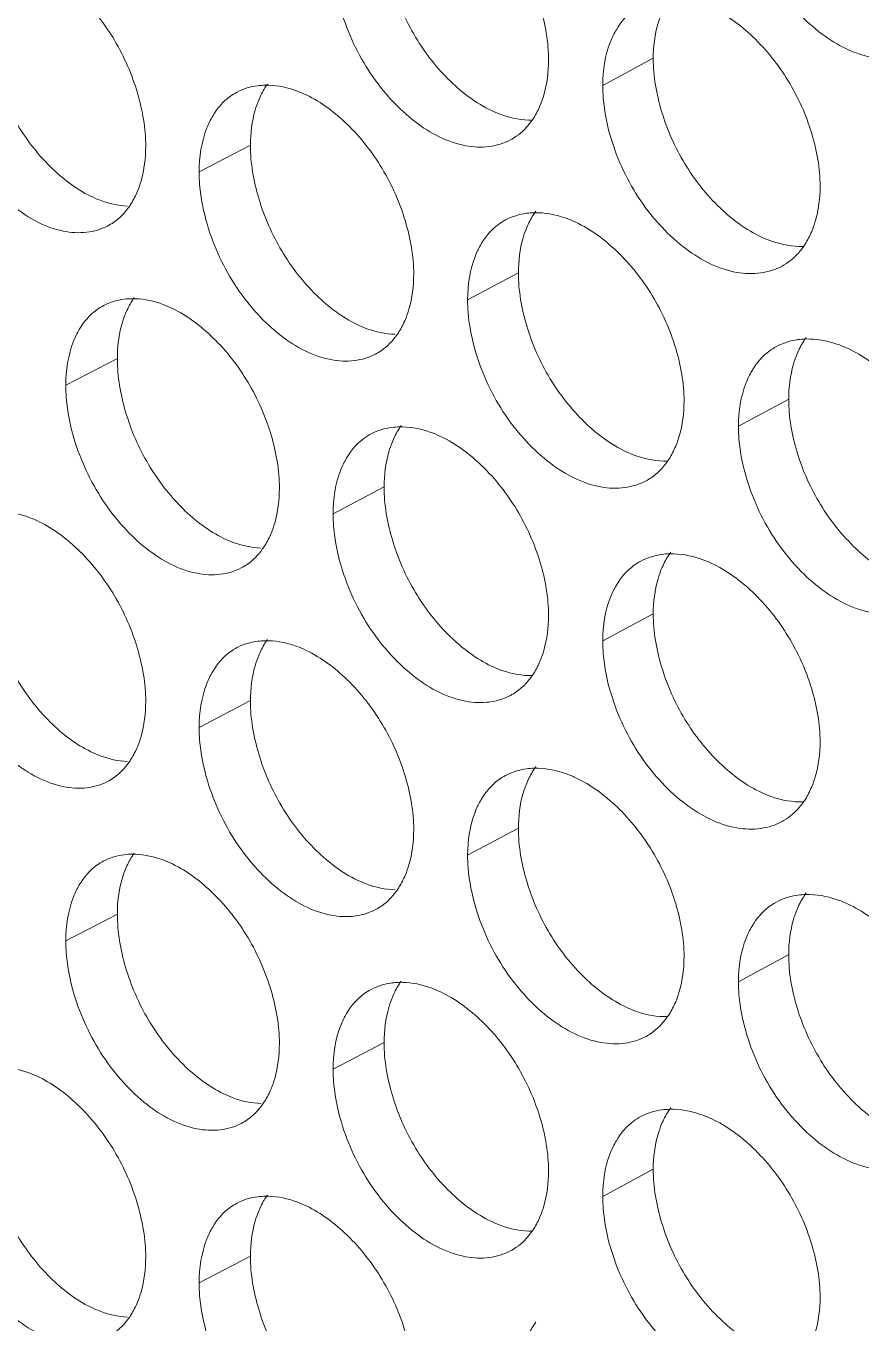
# Model space of a CAD drawing. Header units: millimetres. Extents: x 1177 to 4147, y 93 to 2194.
# Drawn here: x 2587.9 to 2599.74, y 970.61 to 989 of the extents above; entities that cross this region are included whole.
import ezdxf

# ---------------------------------------------------------------- set-up
doc = ezdxf.new("R2010")
doc.units = ezdxf.units.MM
doc.header["$LTSCALE"] = 0.1
doc.layers.get('0').update_dxf_attribs({"lineweight": 13})
doc.layers.add('标注', color=251, linetype='Continuous', lineweight=9)

# ---------------------------------------------------------------- blocks, each defined once
blk = doc.blocks.new('02')
at = {"layer": '标注'}
for p, q in [((4478.835, 1003.474), (4477.811, 1002.926)), ((4470.674, 1001.716), (4469.635, 1001.175)), ((4476.103, 999.131), (4475.073, 998.586)), ((4467.979, 997.392), (4466.934, 996.854)), ((4467.979, 997.392), (4466.934, 996.854)), ((4481.579, 996.572), (4480.56, 996.022)), ((4473.382, 994.795), (4472.348, 994.252)), ((4473.382, 994.795), (4472.348, 994.252)), ((4478.835, 992.224), (4477.811, 991.676)), ((4478.835, 992.224), (4477.811, 991.676)), ((4470.674, 990.466), (4469.635, 989.925)), ((4476.103, 987.881), (4475.073, 987.336)), ((4467.979, 986.142), (4466.934, 985.604)), ((4481.579, 985.322), (4480.56, 984.772)), ((4473.382, 983.545), (4472.348, 983.002)), ((4478.835, 980.974), (4477.811, 980.426)), ((4470.674, 979.216), (4469.635, 978.675))]:
    blk.add_line(p, q, dxfattribs=at)
for centre, radius, start, end in [((4471.001, 1001.422), 1.508, 88.1658, 91.0012), ((4468.29, 997.108), 1.498, 87.7255, 90.8684), ((4468.29, 997.108), 1.498, 87.7255, 90.8684), ((4473.723, 994.493), 1.518, 88.601, 91.1331), ((4473.723, 994.493), 1.518, 88.601, 91.1331), ((4471.001, 990.172), 1.508, 88.1658, 91.0012), ((4468.29, 985.858), 1.498, 87.7255, 90.8684), ((4473.723, 983.243), 1.518, 88.601, 91.1331), ((4471.001, 978.922), 1.508, 88.1658, 91.0012)]:
    blk.add_arc(centre, radius, start, end, dxfattribs=at)
for points, knots in [([(4476.714, 1003.439), (4476.714, 1003.801), (4476.581, 1004.552), (4476.118, 1005.595), (4475.425, 1006.477), (4474.836, 1006.92), (4474.527, 1007.066)], [0, 0, 0, 0, 0.245829, 0.509477, 0.768016, 1, 1, 1, 1]), ([(4480.73, 1006.2), (4480.865, 1005.753), (4481.171, 1005.111), (4481.748, 1004.396), (4482.361, 1003.839), (4483.069, 1003.477), (4483.772, 1003.454), (4484.081, 1003.551), (4484.214, 1003.624)], [0, 0, 0, 0, 0.290009, 0.433078, 0.568897, 0.804139, 0.905475, 1, 1, 1, 1]), ([(4473.382, 1006.045), (4473.382, 1005.683), (4473.514, 1004.932), (4473.973, 1003.888), (4474.662, 1003.005), (4475.249, 1002.561), (4475.558, 1002.415)], [0, 0, 0, 0, 0.246134, 0.50993, 0.768307, 1, 1, 1, 1]), ([(4468.553, 1001.696), (4468.553, 1002.058), (4468.422, 1002.81), (4467.966, 1003.856), (4467.283, 1004.741), (4466.701, 1005.19), (4466.395, 1005.339)], [0, 0, 0, 0, 0.246367, 0.510504, 0.768967, 1, 1, 1, 1]), ([(4478.581, 1004.541), (4478.53, 1004.515), (4478.333, 1004.389), (4478.176, 1004.205), (4478.087, 1004.053)], [0, 0, 0, 0, 0.243762, 1, 1, 1, 1]), ([(4465.295, 1004.326), (4465.295, 1003.963), (4465.425, 1003.212), (4465.878, 1002.165), (4466.556, 1001.278), (4467.136, 1000.829), (4467.441, 1000.681)], [0, 0, 0, 0, 0.246671, 0.510955, 0.769257, 1, 1, 1, 1]), ([(4472.516, 1004.429), (4472.649, 1003.983), (4472.949, 1003.342), (4473.515, 1002.624), (4474.116, 1002.064), (4474.81, 1001.694), (4475.505, 1001.66), (4475.81, 1001.752), (4475.943, 1001.822)], [0, 0, 0, 0, 0.291305, 0.434775, 0.570777, 0.805593, 0.906279, 1, 1, 1, 1]), ([(4479.004, 1004.389), (4478.976, 1004.322), (4478.873, 1004.027), (4478.835, 1003.712), (4478.835, 1003.474)], [0, 0, 0, 0, 0.234028, 1, 1, 1, 1]), ([(4482.215, 1000.883), (4482.215, 1001.245), (4482.081, 1001.995), (4481.613, 1003.037), (4480.914, 1003.916), (4480.32, 1004.356), (4480.009, 1004.5)], [0, 0, 0, 0, 0.245474, 0.508798, 0.767386, 1, 1, 1, 1]), ([(4478.087, 1004.053), (4478.041, 1003.976), (4477.87, 1003.624), (4477.811, 1003.226), (4477.811, 1002.926)], [0, 0, 0, 0, 0.229851, 1, 1, 1, 1]), ([(4476.545, 1002.525), (4476.573, 1002.592), (4476.676, 1002.886), (4476.714, 1003.2), (4476.714, 1003.439)], [0, 0, 0, 0, 0.233967, 1, 1, 1, 1]), ([(4478.835, 1003.474), (4478.835, 1003.111), (4478.968, 1002.361), (4479.431, 1001.318), (4480.127, 1000.439), (4480.719, 999.998), (4481.029, 999.854)], [0, 0, 0, 0, 0.245779, 0.509251, 0.767678, 1, 1, 1, 1]), ([(4464.411, 1002.715), (4464.542, 1002.27), (4464.836, 1001.63), (4465.392, 1000.909), (4465.981, 1000.347), (4466.662, 999.969), (4467.348, 999.924), (4467.649, 1000.011), (4467.78, 1000.078)], [0, 0, 0, 0, 0.292621, 0.4365, 0.572692, 0.807081, 0.907102, 1, 1, 1, 1]), ([(4470.407, 1002.792), (4470.356, 1002.765), (4470.157, 1002.642), (4470, 1002.457), (4469.91, 1002.305)], [0, 0, 0, 0, 0.24332, 1, 1, 1, 1]), ([(4470.974, 1002.93), (4470.924, 1002.929), (4470.728, 1002.916), (4470.535, 1002.859), (4470.407, 1002.792)], [0, 0, 0, 0, 0.258483, 1, 1, 1, 1]), ([(4471.019, 1002.954), (4471.002, 1002.93), (4470.933, 1002.827), (4470.877, 1002.716), (4470.842, 1002.63)], [0, 0, 0, 0, 0.242868, 1, 1, 1, 1]), ([(4471.804, 1002.734), (4471.742, 1002.764), (4471.501, 1002.866), (4471.24, 1002.924), (4471.049, 1002.93)], [0, 0, 0, 0, 0.266802, 1, 1, 1, 1]), ([(4473.982, 999.101), (4473.982, 999.464), (4473.849, 1000.215), (4473.388, 1001.259), (4472.699, 1002.142), (4472.112, 1002.587), (4471.804, 1002.734)], [0, 0, 0, 0, 0.246007, 0.509819, 0.768332, 1, 1, 1, 1]), ([(4477.811, 1002.926), (4477.811, 1002.839), (4477.827, 1002.476), (4477.9, 1002.117), (4477.98, 1001.853)], [0, 0, 0, 0, 0.2388, 1, 1, 1, 1]), ([(4470.842, 1002.63), (4470.814, 1002.563), (4470.712, 1002.268), (4470.674, 1001.954), (4470.674, 1001.716)], [0, 0, 0, 0, 0.233581, 1, 1, 1, 1]), ([(4476.362, 1002.194), (4476.38, 1002.219), (4476.451, 1002.323), (4476.508, 1002.436), (4476.545, 1002.525)], [0, 0, 0, 0, 0.243017, 1, 1, 1, 1]), ([(4469.91, 1002.305), (4469.864, 1002.228), (4469.694, 1001.875), (4469.635, 1001.476), (4469.635, 1001.175)], [0, 0, 0, 0, 0.229116, 1, 1, 1, 1]), ([(4475.558, 1002.415), (4475.627, 1002.383), (4475.891, 1002.273), (4476.181, 1002.218), (4476.39, 1002.223)], [0, 0, 0, 0, 0.268088, 1, 1, 1, 1]), ([(4475.943, 1001.822), (4475.983, 1001.844), (4476.144, 1001.942), (4476.279, 1002.079), (4476.362, 1002.194)], [0, 0, 0, 0, 0.245619, 1, 1, 1, 1]), ([(4468.386, 1000.783), (4468.414, 1000.85), (4468.516, 1001.144), (4468.553, 1001.458), (4468.553, 1001.696)], [0, 0, 0, 0, 0.233519, 1, 1, 1, 1]), ([(4470.674, 1001.716), (4470.674, 1001.353), (4470.806, 1000.602), (4471.263, 999.557), (4471.948, 998.673), (4472.533, 998.227), (4472.84, 998.081)], [0, 0, 0, 0, 0.246312, 0.510271, 0.768623, 1, 1, 1, 1]), ([(4477.98, 1001.853), (4478.114, 1001.406), (4478.418, 1000.765), (4478.992, 1000.049), (4479.601, 999.491), (4480.304, 999.126), (4481.005, 999.099), (4481.312, 999.195), (4481.445, 999.267)], [0, 0, 0, 0, 0.290439, 0.433641, 0.56952, 0.80462, 0.905741, 1, 1, 1, 1]), ([(4469.635, 1001.175), (4469.635, 1001.088), (4469.651, 1000.725), (4469.724, 1000.366), (4469.802, 1000.101)], [0, 0, 0, 0, 0.238699, 1, 1, 1, 1]), ([(4482.045, 999.968), (4482.073, 1000.035), (4482.177, 1000.329), (4482.215, 1000.644), (4482.215, 1000.883)], [0, 0, 0, 0, 0.234266, 1, 1, 1, 1]), ([(4467.441, 1000.681), (4467.503, 1000.651), (4467.738, 1000.549), (4467.993, 1000.491), (4468.181, 1000.483)], [0, 0, 0, 0, 0.26673, 1, 1, 1, 1]), ([(4468.21, 1000.46), (4468.227, 1000.484), (4468.295, 1000.587), (4468.351, 1000.697), (4468.386, 1000.783)], [0, 0, 0, 0, 0.242819, 1, 1, 1, 1]), ([(4467.78, 1000.078), (4467.822, 1000.1), (4467.988, 1000.199), (4468.126, 1000.341), (4468.21, 1000.46)], [0, 0, 0, 0, 0.245104, 1, 1, 1, 1]), ([(4476.424, 1000.347), (4476.373, 1000.346), (4476.173, 1000.331), (4475.975, 1000.272), (4475.844, 1000.202)], [0, 0, 0, 0, 0.258513, 1, 1, 1, 1]), ([(4476.453, 1000.376), (4476.435, 1000.351), (4476.365, 1000.247), (4476.308, 1000.134), (4476.271, 1000.046)], [0, 0, 0, 0, 0.243002, 1, 1, 1, 1]), ([(4477.262, 1000.155), (4477.192, 1000.188), (4476.926, 1000.297), (4476.635, 1000.352), (4476.424, 1000.347)], [0, 0, 0, 0, 0.268167, 1, 1, 1, 1]), ([(4469.802, 1000.101), (4469.934, 999.656), (4470.232, 999.015), (4470.795, 998.296), (4471.392, 997.735), (4472.082, 997.362), (4472.774, 997.325), (4473.078, 997.415), (4473.209, 997.484)], [0, 0, 0, 0, 0.291742, 0.435347, 0.571412, 0.806086, 0.906551, 1, 1, 1, 1]), ([(4475.844, 1000.202), (4475.794, 1000.175), (4475.595, 1000.051), (4475.439, 999.866), (4475.349, 999.714)], [0, 0, 0, 0, 0.243618, 1, 1, 1, 1]), ([(4479.459, 996.533), (4479.459, 996.895), (4479.325, 997.645), (4478.86, 998.688), (4478.163, 999.568), (4477.572, 1000.01), (4477.262, 1000.155)], [0, 0, 0, 0, 0.245651, 0.509137, 0.767701, 1, 1, 1, 1]), ([(4476.271, 1000.046), (4476.243, 999.979), (4476.14, 999.685), (4476.103, 999.37), (4476.103, 999.131)], [0, 0, 0, 0, 0.233879, 1, 1, 1, 1]), ([(4481.029, 999.854), (4481.099, 999.821), (4481.366, 999.713), (4481.658, 999.66), (4481.869, 999.665)], [0, 0, 0, 0, 0.267719, 1, 1, 1, 1]), ([(4481.857, 999.633), (4481.876, 999.658), (4481.948, 999.764), (4482.007, 999.878), (4482.045, 999.968)], [0, 0, 0, 0, 0.243157, 1, 1, 1, 1]), ([(4475.349, 999.714), (4475.303, 999.637), (4475.133, 999.285), (4475.073, 998.886), (4475.073, 998.586)], [0, 0, 0, 0, 0.229607, 1, 1, 1, 1]), ([(4481.445, 999.267), (4481.566, 999.332), (4481.713, 999.451), (4481.829, 999.594), (4481.857, 999.633)], [0, 0, 0, 0, 0.74257, 1, 1, 1, 1]), ([(4473.813, 998.188), (4473.841, 998.255), (4473.944, 998.549), (4473.982, 998.863), (4473.982, 999.101)], [0, 0, 0, 0, 0.233818, 1, 1, 1, 1]), ([(4476.103, 999.131), (4476.103, 998.769), (4476.235, 998.018), (4476.696, 996.975), (4477.388, 996.094), (4477.978, 995.651), (4478.287, 995.506)], [0, 0, 0, 0, 0.245956, 0.50959, 0.767992, 1, 1, 1, 1]), ([(4468.267, 998.606), (4468.217, 998.606), (4468.024, 998.593), (4467.834, 998.537), (4467.706, 998.471)], [0, 0, 0, 0, 0.258469, 1, 1, 1, 1]), ([(4468.267, 998.606), (4468.217, 998.606), (4468.024, 998.593), (4467.834, 998.537), (4467.706, 998.471)], [0, 0, 0, 0, 0.258469, 1, 1, 1, 1]), ([(4468.32, 998.628), (4468.303, 998.604), (4468.236, 998.502), (4468.18, 998.392), (4468.145, 998.306)], [0, 0, 0, 0, 0.242804, 1, 1, 1, 1]), ([(4468.32, 998.628), (4468.303, 998.604), (4468.236, 998.502), (4468.18, 998.392), (4468.145, 998.306)], [0, 0, 0, 0, 0.242804, 1, 1, 1, 1]), ([(4469.094, 998.408), (4469.032, 998.438), (4468.795, 998.54), (4468.538, 998.598), (4468.349, 998.605)], [0, 0, 0, 0, 0.266791, 1, 1, 1, 1]), ([(4469.094, 998.408), (4469.032, 998.438), (4468.795, 998.54), (4468.538, 998.598), (4468.349, 998.605)], [0, 0, 0, 0, 0.266791, 1, 1, 1, 1]), ([(4475.073, 998.586), (4475.073, 998.499), (4475.089, 998.136), (4475.163, 997.777), (4475.242, 997.513)], [0, 0, 0, 0, 0.238766, 1, 1, 1, 1]), ([(4467.706, 998.471), (4467.656, 998.445), (4467.456, 998.322), (4467.298, 998.137), (4467.208, 997.984)], [0, 0, 0, 0, 0.243166, 1, 1, 1, 1]), ([(4467.706, 998.471), (4467.656, 998.445), (4467.456, 998.322), (4467.298, 998.137), (4467.208, 997.984)], [0, 0, 0, 0, 0.243166, 1, 1, 1, 1]), ([(4468.145, 998.306), (4468.117, 998.239), (4468.016, 997.945), (4467.979, 997.631), (4467.979, 997.392)], [0, 0, 0, 0, 0.233432, 1, 1, 1, 1]), ([(4468.145, 998.306), (4468.117, 998.239), (4468.016, 997.945), (4467.979, 997.631), (4467.979, 997.392)], [0, 0, 0, 0, 0.233432, 1, 1, 1, 1]), ([(4471.261, 994.77), (4471.261, 995.133), (4471.129, 995.884), (4470.671, 996.929), (4469.985, 997.813), (4469.401, 998.261), (4469.094, 998.408)], [0, 0, 0, 0, 0.246187, 0.510161, 0.768649, 1, 1, 1, 1]), ([(4471.261, 994.77), (4471.261, 995.133), (4471.129, 995.884), (4470.671, 996.929), (4469.985, 997.813), (4469.401, 998.261), (4469.094, 998.408)], [0, 0, 0, 0, 0.246187, 0.510161, 0.768649, 1, 1, 1, 1]), ([(4467.208, 997.984), (4467.163, 997.907), (4466.993, 997.554), (4466.934, 997.155), (4466.934, 996.854)], [0, 0, 0, 0, 0.22887, 1, 1, 1, 1]), ([(4467.208, 997.984), (4467.163, 997.907), (4466.993, 997.554), (4466.934, 997.155), (4466.934, 996.854)], [0, 0, 0, 0, 0.22887, 1, 1, 1, 1]), ([(4472.84, 998.081), (4472.903, 998.05), (4473.146, 997.948), (4473.409, 997.891), (4473.602, 997.886)], [0, 0, 0, 0, 0.266746, 1, 1, 1, 1]), ([(4473.633, 997.86), (4473.65, 997.884), (4473.72, 997.988), (4473.777, 998.1), (4473.813, 998.188)], [0, 0, 0, 0, 0.242949, 1, 1, 1, 1]), ([(4473.209, 997.484), (4473.251, 997.506), (4473.413, 997.604), (4473.549, 997.744), (4473.633, 997.86)], [0, 0, 0, 0, 0.245453, 1, 1, 1, 1]), ([(4481.923, 997.79), (4481.87, 997.788), (4481.665, 997.772), (4481.463, 997.71), (4481.329, 997.637)], [0, 0, 0, 0, 0.258546, 1, 1, 1, 1]), ([(4481.935, 997.822), (4481.917, 997.797), (4481.845, 997.692), (4481.786, 997.577), (4481.749, 997.488)], [0, 0, 0, 0, 0.243142, 1, 1, 1, 1]), ([(4482.768, 997.602), (4482.697, 997.634), (4482.429, 997.742), (4482.135, 997.795), (4481.923, 997.79)], [0, 0, 0, 0, 0.267799, 1, 1, 1, 1]), ([(4475.242, 997.513), (4475.375, 997.066), (4475.677, 996.425), (4476.248, 995.708), (4476.852, 995.149), (4477.551, 994.782), (4478.249, 994.751), (4478.555, 994.845), (4478.688, 994.916)], [0, 0, 0, 0, 0.290871, 0.434206, 0.570147, 0.805105, 0.906009, 1, 1, 1, 1]), ([(4481.329, 997.637), (4481.279, 997.61), (4481.082, 997.485), (4480.926, 997.301), (4480.836, 997.149)], [0, 0, 0, 0, 0.243902, 1, 1, 1, 1]), ([(4481.749, 997.488), (4481.721, 997.421), (4481.617, 997.126), (4481.579, 996.811), (4481.579, 996.572)], [0, 0, 0, 0, 0.234177, 1, 1, 1, 1]), ([(4484.984, 993.99), (4484.984, 994.351), (4484.849, 995.102), (4484.379, 996.143), (4483.676, 997.02), (4483.08, 997.458), (4482.768, 997.602)], [0, 0, 0, 0, 0.245297, 0.50846, 0.767072, 1, 1, 1, 1]), ([(4467.979, 997.392), (4467.979, 997.03), (4468.109, 996.279), (4468.564, 995.233), (4469.246, 994.347), (4469.828, 993.9), (4470.134, 993.752)], [0, 0, 0, 0, 0.246491, 0.510612, 0.768939, 1, 1, 1, 1]), ([(4467.979, 997.392), (4467.979, 997.03), (4468.109, 996.279), (4468.564, 995.233), (4469.246, 994.347), (4469.828, 993.9), (4470.134, 993.752)], [0, 0, 0, 0, 0.246491, 0.510612, 0.768939, 1, 1, 1, 1]), ([(4480.836, 997.149), (4480.791, 997.072), (4480.62, 996.72), (4480.56, 996.322), (4480.56, 996.022)], [0, 0, 0, 0, 0.230096, 1, 1, 1, 1]), ([(4466.934, 996.854), (4466.934, 996.768), (4466.95, 996.405), (4467.022, 996.045), (4467.1, 995.78)], [0, 0, 0, 0, 0.238665, 1, 1, 1, 1]), ([(4466.934, 996.854), (4466.934, 996.768), (4466.95, 996.405), (4467.022, 996.045), (4467.1, 995.78)], [0, 0, 0, 0, 0.238665, 1, 1, 1, 1]), ([(4479.289, 995.618), (4479.317, 995.685), (4479.421, 995.979), (4479.459, 996.294), (4479.459, 996.533)], [0, 0, 0, 0, 0.234117, 1, 1, 1, 1]), ([(4481.579, 996.572), (4481.579, 996.21), (4481.713, 995.46), (4482.178, 994.418), (4482.877, 993.54), (4483.471, 993.101), (4483.783, 992.958)], [0, 0, 0, 0, 0.245602, 0.508914, 0.767364, 1, 1, 1, 1]), ([(4473.693, 996.01), (4473.642, 996.009), (4473.444, 995.995), (4473.249, 995.937), (4473.119, 995.869)], [0, 0, 0, 0, 0.258498, 1, 1, 1, 1]), ([(4473.693, 996.01), (4473.642, 996.009), (4473.444, 995.995), (4473.249, 995.937), (4473.119, 995.869)], [0, 0, 0, 0, 0.258498, 1, 1, 1, 1]), ([(4473.73, 996.037), (4473.712, 996.012), (4473.643, 995.909), (4473.586, 995.797), (4473.55, 995.71)], [0, 0, 0, 0, 0.242934, 1, 1, 1, 1]), ([(4473.73, 996.037), (4473.712, 996.012), (4473.643, 995.909), (4473.586, 995.797), (4473.55, 995.71)], [0, 0, 0, 0, 0.242934, 1, 1, 1, 1]), ([(4474.527, 995.816), (4474.463, 995.847), (4474.219, 995.949), (4473.954, 996.006), (4473.76, 996.01)], [0, 0, 0, 0, 0.266809, 1, 1, 1, 1]), ([(4474.527, 995.816), (4474.463, 995.847), (4474.219, 995.949), (4473.954, 996.006), (4473.76, 996.01)], [0, 0, 0, 0, 0.266809, 1, 1, 1, 1]), ([(4480.56, 996.022), (4480.56, 995.935), (4480.576, 995.573), (4480.65, 995.214), (4480.73, 994.95)], [0, 0, 0, 0, 0.238835, 1, 1, 1, 1]), ([(4467.1, 995.78), (4467.232, 995.335), (4467.528, 994.694), (4468.087, 993.974), (4468.68, 993.413), (4469.366, 993.037), (4470.055, 992.997), (4470.357, 993.085), (4470.489, 993.153)], [0, 0, 0, 0, 0.29218, 0.435922, 0.57205, 0.806581, 0.906826, 1, 1, 1, 1]), ([(4467.1, 995.78), (4467.232, 995.335), (4467.528, 994.694), (4468.087, 993.974), (4468.68, 993.413), (4469.366, 993.037), (4470.055, 992.997), (4470.357, 993.085), (4470.489, 993.153)], [0, 0, 0, 0, 0.29218, 0.435922, 0.57205, 0.806581, 0.906826, 1, 1, 1, 1]), ([(4473.119, 995.869), (4473.069, 995.842), (4472.87, 995.718), (4472.713, 995.533), (4472.623, 995.381)], [0, 0, 0, 0, 0.243471, 1, 1, 1, 1]), ([(4473.119, 995.869), (4473.069, 995.842), (4472.87, 995.718), (4472.713, 995.533), (4472.623, 995.381)], [0, 0, 0, 0, 0.243471, 1, 1, 1, 1]), ([(4473.55, 995.71), (4473.522, 995.643), (4473.42, 995.348), (4473.382, 995.034), (4473.382, 994.795)], [0, 0, 0, 0, 0.23373, 1, 1, 1, 1]), ([(4473.55, 995.71), (4473.522, 995.643), (4473.42, 995.348), (4473.382, 995.034), (4473.382, 994.795)], [0, 0, 0, 0, 0.23373, 1, 1, 1, 1]), ([(4476.714, 992.189), (4476.714, 992.551), (4476.581, 993.302), (4476.118, 994.345), (4475.425, 995.227), (4474.836, 995.67), (4474.527, 995.816)], [0, 0, 0, 0, 0.245829, 0.509477, 0.768016, 1, 1, 1, 1]), ([(4476.714, 992.189), (4476.714, 992.551), (4476.581, 993.302), (4476.118, 994.345), (4475.425, 995.227), (4474.836, 995.67), (4474.527, 995.816)], [0, 0, 0, 0, 0.245829, 0.509477, 0.768016, 1, 1, 1, 1]), ([(4479.104, 995.285), (4479.122, 995.31), (4479.193, 995.415), (4479.252, 995.529), (4479.289, 995.618)], [0, 0, 0, 0, 0.243086, 1, 1, 1, 1]), ([(4472.623, 995.381), (4472.578, 995.304), (4472.407, 994.952), (4472.348, 994.553), (4472.348, 994.252)], [0, 0, 0, 0, 0.229361, 1, 1, 1, 1]), ([(4472.623, 995.381), (4472.578, 995.304), (4472.407, 994.952), (4472.348, 994.553), (4472.348, 994.252)], [0, 0, 0, 0, 0.229361, 1, 1, 1, 1]), ([(4478.287, 995.506), (4478.357, 995.474), (4478.623, 995.365), (4478.913, 995.311), (4479.124, 995.316)], [0, 0, 0, 0, 0.267902, 1, 1, 1, 1]), ([(4478.688, 994.916), (4478.728, 994.938), (4478.887, 995.035), (4479.021, 995.172), (4479.104, 995.285)], [0, 0, 0, 0, 0.245781, 1, 1, 1, 1]), ([(4480.73, 994.95), (4480.865, 994.503), (4481.171, 993.861), (4481.748, 993.146), (4482.361, 992.589), (4483.069, 992.227), (4483.772, 992.204), (4484.081, 992.301), (4484.214, 992.374)], [0, 0, 0, 0, 0.290009, 0.433078, 0.568897, 0.804139, 0.905475, 1, 1, 1, 1]), ([(4471.094, 993.857), (4471.122, 993.924), (4471.224, 994.218), (4471.261, 994.532), (4471.261, 994.77)], [0, 0, 0, 0, 0.233669, 1, 1, 1, 1]), ([(4471.094, 993.857), (4471.122, 993.924), (4471.224, 994.218), (4471.261, 994.532), (4471.261, 994.77)], [0, 0, 0, 0, 0.233669, 1, 1, 1, 1]), ([(4473.382, 994.795), (4473.382, 994.433), (4473.514, 993.682), (4473.973, 992.638), (4474.662, 991.755), (4475.249, 991.311), (4475.558, 991.165)], [0, 0, 0, 0, 0.246134, 0.50993, 0.768307, 1, 1, 1, 1]), ([(4473.382, 994.795), (4473.382, 994.433), (4473.514, 993.682), (4473.973, 992.638), (4474.662, 991.755), (4475.249, 991.311), (4475.558, 991.165)], [0, 0, 0, 0, 0.246134, 0.50993, 0.768307, 1, 1, 1, 1]), ([(4466.395, 994.089), (4466.334, 994.119), (4466.101, 994.22), (4465.849, 994.278), (4465.662, 994.287)], [0, 0, 0, 0, 0.266777, 1, 1, 1, 1]), ([(4468.553, 990.446), (4468.553, 990.808), (4468.422, 991.56), (4467.966, 992.606), (4467.283, 993.491), (4466.701, 993.94), (4466.395, 994.089)], [0, 0, 0, 0, 0.246367, 0.510504, 0.768967, 1, 1, 1, 1]), ([(4472.348, 994.252), (4472.348, 994.165), (4472.364, 993.803), (4472.437, 993.443), (4472.516, 993.179)], [0, 0, 0, 0, 0.238732, 1, 1, 1, 1]), ([(4472.348, 994.252), (4472.348, 994.165), (4472.364, 993.803), (4472.437, 993.443), (4472.516, 993.179)], [0, 0, 0, 0, 0.238732, 1, 1, 1, 1]), ([(4470.915, 993.532), (4470.933, 993.556), (4471.002, 993.659), (4471.058, 993.77), (4471.094, 993.857)], [0, 0, 0, 0, 0.242883, 1, 1, 1, 1]), ([(4470.915, 993.532), (4470.933, 993.556), (4471.002, 993.659), (4471.058, 993.77), (4471.094, 993.857)], [0, 0, 0, 0, 0.242883, 1, 1, 1, 1]), ([(4470.134, 993.752), (4470.197, 993.722), (4470.436, 993.62), (4470.695, 993.563), (4470.886, 993.557)], [0, 0, 0, 0, 0.266739, 1, 1, 1, 1]), ([(4470.134, 993.752), (4470.197, 993.722), (4470.436, 993.62), (4470.695, 993.563), (4470.886, 993.557)], [0, 0, 0, 0, 0.266739, 1, 1, 1, 1]), ([(4470.489, 993.153), (4470.53, 993.175), (4470.694, 993.274), (4470.831, 993.414), (4470.915, 993.532)], [0, 0, 0, 0, 0.245281, 1, 1, 1, 1]), ([(4470.489, 993.153), (4470.53, 993.175), (4470.694, 993.274), (4470.831, 993.414), (4470.915, 993.532)], [0, 0, 0, 0, 0.245281, 1, 1, 1, 1]), ([(4478.581, 993.291), (4478.53, 993.265), (4478.333, 993.139), (4478.176, 992.955), (4478.087, 992.803)], [0, 0, 0, 0, 0.243762, 1, 1, 1, 1]), ([(4478.581, 993.291), (4478.53, 993.265), (4478.333, 993.139), (4478.176, 992.955), (4478.087, 992.803)], [0, 0, 0, 0, 0.243762, 1, 1, 1, 1]), ([(4479.168, 993.44), (4479.115, 993.439), (4478.913, 993.424), (4478.713, 993.363), (4478.581, 993.291)], [0, 0, 0, 0, 0.258529, 1, 1, 1, 1]), ([(4479.168, 993.44), (4479.115, 993.439), (4478.913, 993.424), (4478.713, 993.363), (4478.581, 993.291)], [0, 0, 0, 0, 0.258529, 1, 1, 1, 1]), ([(4479.188, 993.471), (4479.17, 993.446), (4479.099, 993.341), (4479.041, 993.227), (4479.004, 993.139)], [0, 0, 0, 0, 0.243071, 1, 1, 1, 1]), ([(4479.188, 993.471), (4479.17, 993.446), (4479.099, 993.341), (4479.041, 993.227), (4479.004, 993.139)], [0, 0, 0, 0, 0.243071, 1, 1, 1, 1]), ([(4480.009, 993.25), (4479.939, 993.283), (4479.671, 993.391), (4479.379, 993.445), (4479.168, 993.44)], [0, 0, 0, 0, 0.267982, 1, 1, 1, 1]), ([(4480.009, 993.25), (4479.939, 993.283), (4479.671, 993.391), (4479.379, 993.445), (4479.168, 993.44)], [0, 0, 0, 0, 0.267982, 1, 1, 1, 1]), ([(4482.215, 989.633), (4482.215, 989.995), (4482.081, 990.745), (4481.613, 991.787), (4480.914, 992.666), (4480.32, 993.106), (4480.009, 993.25)], [0, 0, 0, 0, 0.245474, 0.508798, 0.767386, 1, 1, 1, 1]), ([(4482.215, 989.633), (4482.215, 989.995), (4482.081, 990.745), (4481.613, 991.787), (4480.914, 992.666), (4480.32, 993.106), (4480.009, 993.25)], [0, 0, 0, 0, 0.245474, 0.508798, 0.767386, 1, 1, 1, 1]), ([(4465.295, 993.076), (4465.295, 992.713), (4465.425, 991.962), (4465.878, 990.915), (4466.556, 990.028), (4467.136, 989.579), (4467.441, 989.431)], [0, 0, 0, 0, 0.246671, 0.510955, 0.769257, 1, 1, 1, 1]), ([(4472.516, 993.179), (4472.649, 992.733), (4472.949, 992.092), (4473.515, 991.374), (4474.116, 990.814), (4474.81, 990.444), (4475.505, 990.41), (4475.81, 990.502), (4475.943, 990.572)], [0, 0, 0, 0, 0.291305, 0.434775, 0.570777, 0.805593, 0.906279, 1, 1, 1, 1]), ([(4472.516, 993.179), (4472.649, 992.733), (4472.949, 992.092), (4473.515, 991.374), (4474.116, 990.814), (4474.81, 990.444), (4475.505, 990.41), (4475.81, 990.502), (4475.943, 990.572)], [0, 0, 0, 0, 0.291305, 0.434775, 0.570777, 0.805593, 0.906279, 1, 1, 1, 1]), ([(4479.004, 993.139), (4478.976, 993.072), (4478.873, 992.777), (4478.835, 992.462), (4478.835, 992.224)], [0, 0, 0, 0, 0.234028, 1, 1, 1, 1]), ([(4479.004, 993.139), (4478.976, 993.072), (4478.873, 992.777), (4478.835, 992.462), (4478.835, 992.224)], [0, 0, 0, 0, 0.234028, 1, 1, 1, 1]), ([(4478.087, 992.803), (4478.041, 992.726), (4477.87, 992.374), (4477.811, 991.976), (4477.811, 991.676)], [0, 0, 0, 0, 0.229851, 1, 1, 1, 1]), ([(4478.087, 992.803), (4478.041, 992.726), (4477.87, 992.374), (4477.811, 991.976), (4477.811, 991.676)], [0, 0, 0, 0, 0.229851, 1, 1, 1, 1]), ([(4478.835, 992.224), (4478.835, 991.861), (4478.968, 991.111), (4479.431, 990.068), (4480.127, 989.189), (4480.719, 988.748), (4481.029, 988.604)], [0, 0, 0, 0, 0.245779, 0.509251, 0.767678, 1, 1, 1, 1]), ([(4478.835, 992.224), (4478.835, 991.861), (4478.968, 991.111), (4479.431, 990.068), (4480.127, 989.189), (4480.719, 988.748), (4481.029, 988.604)], [0, 0, 0, 0, 0.245779, 0.509251, 0.767678, 1, 1, 1, 1]), ([(4476.545, 991.275), (4476.573, 991.342), (4476.676, 991.636), (4476.714, 991.95), (4476.714, 992.189)], [0, 0, 0, 0, 0.233967, 1, 1, 1, 1]), ([(4476.545, 991.275), (4476.573, 991.342), (4476.676, 991.636), (4476.714, 991.95), (4476.714, 992.189)], [0, 0, 0, 0, 0.233967, 1, 1, 1, 1]), ([(4470.974, 991.68), (4470.924, 991.679), (4470.728, 991.666), (4470.535, 991.609), (4470.407, 991.542)], [0, 0, 0, 0, 0.258483, 1, 1, 1, 1]), ([(4471.019, 991.704), (4471.002, 991.68), (4470.933, 991.577), (4470.877, 991.466), (4470.842, 991.38)], [0, 0, 0, 0, 0.242868, 1, 1, 1, 1]), ([(4471.804, 991.484), (4471.742, 991.514), (4471.501, 991.616), (4471.24, 991.674), (4471.049, 991.68)], [0, 0, 0, 0, 0.266802, 1, 1, 1, 1]), ([(4477.811, 991.676), (4477.811, 991.589), (4477.827, 991.226), (4477.9, 990.867), (4477.98, 990.603)], [0, 0, 0, 0, 0.2388, 1, 1, 1, 1]), ([(4477.811, 991.676), (4477.811, 991.589), (4477.827, 991.226), (4477.9, 990.867), (4477.98, 990.603)], [0, 0, 0, 0, 0.2388, 1, 1, 1, 1]), ([(4464.411, 991.465), (4464.542, 991.02), (4464.836, 990.38), (4465.392, 989.659), (4465.981, 989.097), (4466.662, 988.719), (4467.348, 988.674), (4467.649, 988.761), (4467.78, 988.828)], [0, 0, 0, 0, 0.292621, 0.4365, 0.572692, 0.807081, 0.907102, 1, 1, 1, 1]), ([(4470.407, 991.542), (4470.356, 991.515), (4470.157, 991.392), (4470, 991.207), (4469.91, 991.055)], [0, 0, 0, 0, 0.24332, 1, 1, 1, 1]), ([(4473.982, 987.851), (4473.982, 988.214), (4473.849, 988.965), (4473.388, 990.009), (4472.699, 990.892), (4472.112, 991.337), (4471.804, 991.484)], [0, 0, 0, 0, 0.246007, 0.509819, 0.768332, 1, 1, 1, 1]), ([(4470.842, 991.38), (4470.814, 991.313), (4470.712, 991.018), (4470.674, 990.704), (4470.674, 990.466)], [0, 0, 0, 0, 0.233581, 1, 1, 1, 1]), ([(4475.558, 991.165), (4475.627, 991.133), (4475.891, 991.023), (4476.181, 990.968), (4476.39, 990.973)], [0, 0, 0, 0, 0.268088, 1, 1, 1, 1]), ([(4475.558, 991.165), (4475.627, 991.133), (4475.891, 991.023), (4476.181, 990.968), (4476.39, 990.973)], [0, 0, 0, 0, 0.268088, 1, 1, 1, 1]), ([(4476.362, 990.944), (4476.38, 990.969), (4476.451, 991.073), (4476.508, 991.186), (4476.545, 991.275)], [0, 0, 0, 0, 0.243017, 1, 1, 1, 1]), ([(4476.362, 990.944), (4476.38, 990.969), (4476.451, 991.073), (4476.508, 991.186), (4476.545, 991.275)], [0, 0, 0, 0, 0.243017, 1, 1, 1, 1]), ([(4469.91, 991.055), (4469.864, 990.978), (4469.694, 990.625), (4469.635, 990.226), (4469.635, 989.925)], [0, 0, 0, 0, 0.229116, 1, 1, 1, 1]), ([(4475.943, 990.572), (4475.983, 990.594), (4476.144, 990.692), (4476.279, 990.829), (4476.362, 990.944)], [0, 0, 0, 0, 0.245619, 1, 1, 1, 1]), ([(4475.943, 990.572), (4475.983, 990.594), (4476.144, 990.692), (4476.279, 990.829), (4476.362, 990.944)], [0, 0, 0, 0, 0.245619, 1, 1, 1, 1]), ([(4468.386, 989.533), (4468.414, 989.6), (4468.516, 989.894), (4468.553, 990.208), (4468.553, 990.446)], [0, 0, 0, 0, 0.233519, 1, 1, 1, 1]), ([(4470.674, 990.466), (4470.674, 990.103), (4470.806, 989.352), (4471.263, 988.307), (4471.948, 987.423), (4472.533, 986.977), (4472.84, 986.831)], [0, 0, 0, 0, 0.246312, 0.510271, 0.768623, 1, 1, 1, 1]), ([(4477.98, 990.603), (4478.114, 990.156), (4478.418, 989.515), (4478.992, 988.799), (4479.601, 988.241), (4480.304, 987.876), (4481.005, 987.849), (4481.312, 987.945), (4481.445, 988.017)], [0, 0, 0, 0, 0.290439, 0.433641, 0.56952, 0.80462, 0.905741, 1, 1, 1, 1]), ([(4477.98, 990.603), (4478.114, 990.156), (4478.418, 989.515), (4478.992, 988.799), (4479.601, 988.241), (4480.304, 987.876), (4481.005, 987.849), (4481.312, 987.945), (4481.445, 988.017)], [0, 0, 0, 0, 0.290439, 0.433641, 0.56952, 0.80462, 0.905741, 1, 1, 1, 1]), ([(4469.635, 989.925), (4469.635, 989.838), (4469.651, 989.475), (4469.724, 989.116), (4469.802, 988.851)], [0, 0, 0, 0, 0.238699, 1, 1, 1, 1]), ([(4482.045, 988.718), (4482.073, 988.785), (4482.177, 989.079), (4482.215, 989.394), (4482.215, 989.633)], [0, 0, 0, 0, 0.234266, 1, 1, 1, 1]), ([(4482.045, 988.718), (4482.073, 988.785), (4482.177, 989.079), (4482.215, 989.394), (4482.215, 989.633)], [0, 0, 0, 0, 0.234266, 1, 1, 1, 1]), ([(4467.441, 989.431), (4467.503, 989.401), (4467.738, 989.299), (4467.993, 989.241), (4468.181, 989.233)], [0, 0, 0, 0, 0.26673, 1, 1, 1, 1]), ([(4468.21, 989.21), (4468.227, 989.234), (4468.295, 989.337), (4468.351, 989.447), (4468.386, 989.533)], [0, 0, 0, 0, 0.242819, 1, 1, 1, 1]), ([(4467.78, 988.828), (4467.822, 988.85), (4467.988, 988.949), (4468.126, 989.091), (4468.21, 989.21)], [0, 0, 0, 0, 0.245104, 1, 1, 1, 1]), ([(4476.424, 989.097), (4476.373, 989.096), (4476.173, 989.081), (4475.975, 989.022), (4475.844, 988.952)], [0, 0, 0, 0, 0.258513, 1, 1, 1, 1]), ([(4476.453, 989.126), (4476.435, 989.101), (4476.365, 988.997), (4476.308, 988.884), (4476.271, 988.796)], [0, 0, 0, 0, 0.243002, 1, 1, 1, 1]), ([(4477.262, 988.905), (4477.192, 988.938), (4476.926, 989.047), (4476.635, 989.102), (4476.424, 989.097)], [0, 0, 0, 0, 0.268167, 1, 1, 1, 1]), ([(4469.802, 988.851), (4469.934, 988.406), (4470.232, 987.765), (4470.795, 987.046), (4471.392, 986.485), (4472.082, 986.112), (4472.774, 986.075), (4473.078, 986.165), (4473.209, 986.234)], [0, 0, 0, 0, 0.291742, 0.435347, 0.571412, 0.806086, 0.906551, 1, 1, 1, 1]), ([(4475.844, 988.952), (4475.794, 988.925), (4475.595, 988.801), (4475.439, 988.616), (4475.349, 988.464)], [0, 0, 0, 0, 0.243618, 1, 1, 1, 1]), ([(4476.271, 988.796), (4476.243, 988.729), (4476.14, 988.435), (4476.103, 988.12), (4476.103, 987.881)], [0, 0, 0, 0, 0.233879, 1, 1, 1, 1]), ([(4479.459, 985.283), (4479.459, 985.645), (4479.325, 986.395), (4478.86, 987.438), (4478.163, 988.318), (4477.572, 988.76), (4477.262, 988.905)], [0, 0, 0, 0, 0.245651, 0.509137, 0.767701, 1, 1, 1, 1]), ([(4481.029, 988.604), (4481.099, 988.571), (4481.366, 988.463), (4481.658, 988.41), (4481.869, 988.415)], [0, 0, 0, 0, 0.267719, 1, 1, 1, 1]), ([(4481.029, 988.604), (4481.099, 988.571), (4481.366, 988.463), (4481.658, 988.41), (4481.869, 988.415)], [0, 0, 0, 0, 0.267719, 1, 1, 1, 1]), ([(4481.857, 988.383), (4481.876, 988.408), (4481.948, 988.514), (4482.007, 988.628), (4482.045, 988.718)], [0, 0, 0, 0, 0.243157, 1, 1, 1, 1]), ([(4481.857, 988.383), (4481.876, 988.408), (4481.948, 988.514), (4482.007, 988.628), (4482.045, 988.718)], [0, 0, 0, 0, 0.243157, 1, 1, 1, 1]), ([(4475.349, 988.464), (4475.303, 988.387), (4475.133, 988.035), (4475.073, 987.636), (4475.073, 987.336)], [0, 0, 0, 0, 0.229607, 1, 1, 1, 1]), ([(4481.445, 988.017), (4481.566, 988.082), (4481.713, 988.201), (4481.829, 988.344), (4481.857, 988.383)], [0, 0, 0, 0, 0.74257, 1, 1, 1, 1]), ([(4481.445, 988.017), (4481.566, 988.082), (4481.713, 988.201), (4481.829, 988.344), (4481.857, 988.383)], [0, 0, 0, 0, 0.74257, 1, 1, 1, 1]), ([(4473.813, 986.938), (4473.841, 987.005), (4473.944, 987.299), (4473.982, 987.613), (4473.982, 987.851)], [0, 0, 0, 0, 0.233818, 1, 1, 1, 1]), ([(4476.103, 987.881), (4476.103, 987.519), (4476.235, 986.768), (4476.696, 985.725), (4477.388, 984.844), (4477.978, 984.401), (4478.287, 984.256)], [0, 0, 0, 0, 0.245956, 0.50959, 0.767992, 1, 1, 1, 1]), ([(4467.706, 987.221), (4467.656, 987.195), (4467.456, 987.072), (4467.298, 986.887), (4467.208, 986.734)], [0, 0, 0, 0, 0.243166, 1, 1, 1, 1]), ([(4468.267, 987.356), (4468.217, 987.356), (4468.024, 987.343), (4467.834, 987.287), (4467.706, 987.221)], [0, 0, 0, 0, 0.258469, 1, 1, 1, 1]), ([(4468.32, 987.378), (4468.303, 987.354), (4468.236, 987.252), (4468.18, 987.142), (4468.145, 987.056)], [0, 0, 0, 0, 0.242804, 1, 1, 1, 1]), ([(4469.094, 987.158), (4469.032, 987.188), (4468.795, 987.29), (4468.538, 987.348), (4468.349, 987.355)], [0, 0, 0, 0, 0.266791, 1, 1, 1, 1]), ([(4475.073, 987.336), (4475.073, 987.249), (4475.089, 986.886), (4475.163, 986.527), (4475.242, 986.263)], [0, 0, 0, 0, 0.238766, 1, 1, 1, 1]), ([(4468.145, 987.056), (4468.117, 986.989), (4468.016, 986.695), (4467.979, 986.381), (4467.979, 986.142)], [0, 0, 0, 0, 0.233432, 1, 1, 1, 1]), ([(4471.261, 983.52), (4471.261, 983.883), (4471.129, 984.634), (4470.671, 985.679), (4469.985, 986.563), (4469.401, 987.011), (4469.094, 987.158)], [0, 0, 0, 0, 0.246187, 0.510161, 0.768649, 1, 1, 1, 1]), ([(4467.208, 986.734), (4467.163, 986.657), (4466.993, 986.304), (4466.934, 985.905), (4466.934, 985.604)], [0, 0, 0, 0, 0.22887, 1, 1, 1, 1]), ([(4472.84, 986.831), (4472.903, 986.8), (4473.146, 986.698), (4473.409, 986.641), (4473.602, 986.636)], [0, 0, 0, 0, 0.266746, 1, 1, 1, 1]), ([(4473.633, 986.61), (4473.65, 986.634), (4473.72, 986.738), (4473.777, 986.85), (4473.813, 986.938)], [0, 0, 0, 0, 0.242949, 1, 1, 1, 1]), ([(4473.209, 986.234), (4473.251, 986.256), (4473.413, 986.354), (4473.549, 986.494), (4473.633, 986.61)], [0, 0, 0, 0, 0.245453, 1, 1, 1, 1]), ([(4481.923, 986.54), (4481.87, 986.538), (4481.665, 986.522), (4481.463, 986.46), (4481.329, 986.387)], [0, 0, 0, 0, 0.258546, 1, 1, 1, 1]), ([(4481.935, 986.572), (4481.917, 986.547), (4481.845, 986.442), (4481.786, 986.327), (4481.749, 986.238)], [0, 0, 0, 0, 0.243142, 1, 1, 1, 1]), ([(4482.768, 986.352), (4482.697, 986.384), (4482.429, 986.492), (4482.135, 986.545), (4481.923, 986.54)], [0, 0, 0, 0, 0.267799, 1, 1, 1, 1]), ([(4475.242, 986.263), (4475.375, 985.816), (4475.677, 985.175), (4476.248, 984.458), (4476.852, 983.899), (4477.551, 983.532), (4478.249, 983.501), (4478.555, 983.595), (4478.688, 983.666)], [0, 0, 0, 0, 0.290871, 0.434206, 0.570147, 0.805105, 0.906009, 1, 1, 1, 1]), ([(4481.329, 986.387), (4481.279, 986.36), (4481.082, 986.235), (4480.926, 986.051), (4480.836, 985.899)], [0, 0, 0, 0, 0.243902, 1, 1, 1, 1]), ([(4481.749, 986.238), (4481.721, 986.171), (4481.617, 985.876), (4481.579, 985.561), (4481.579, 985.322)], [0, 0, 0, 0, 0.234177, 1, 1, 1, 1]), ([(4484.984, 982.74), (4484.984, 983.101), (4484.849, 983.852), (4484.379, 984.893), (4483.676, 985.77), (4483.08, 986.208), (4482.768, 986.352)], [0, 0, 0, 0, 0.245297, 0.50846, 0.767072, 1, 1, 1, 1]), ([(4467.979, 986.142), (4467.979, 985.78), (4468.109, 985.029), (4468.564, 983.983), (4469.246, 983.097), (4469.828, 982.65), (4470.134, 982.502)], [0, 0, 0, 0, 0.246491, 0.510612, 0.768939, 1, 1, 1, 1]), ([(4480.836, 985.899), (4480.791, 985.822), (4480.62, 985.47), (4480.56, 985.072), (4480.56, 984.772)], [0, 0, 0, 0, 0.230096, 1, 1, 1, 1]), ([(4466.934, 985.604), (4466.934, 985.518), (4466.95, 985.155), (4467.022, 984.795), (4467.1, 984.53)], [0, 0, 0, 0, 0.238665, 1, 1, 1, 1]), ([(4479.289, 984.368), (4479.317, 984.435), (4479.421, 984.729), (4479.459, 985.044), (4479.459, 985.283)], [0, 0, 0, 0, 0.234117, 1, 1, 1, 1]), ([(4481.579, 985.322), (4481.579, 984.96), (4481.713, 984.21), (4482.178, 983.168), (4482.877, 982.29), (4483.471, 981.851), (4483.783, 981.708)], [0, 0, 0, 0, 0.245602, 0.508914, 0.767364, 1, 1, 1, 1]), ([(4473.119, 984.619), (4473.069, 984.592), (4472.87, 984.468), (4472.713, 984.283), (4472.623, 984.131)], [0, 0, 0, 0, 0.243471, 1, 1, 1, 1]), ([(4473.693, 984.76), (4473.642, 984.759), (4473.444, 984.745), (4473.249, 984.687), (4473.119, 984.619)], [0, 0, 0, 0, 0.258498, 1, 1, 1, 1]), ([(4473.73, 984.787), (4473.712, 984.762), (4473.643, 984.659), (4473.586, 984.547), (4473.55, 984.46)], [0, 0, 0, 0, 0.242934, 1, 1, 1, 1]), ([(4474.527, 984.566), (4474.463, 984.597), (4474.219, 984.699), (4473.954, 984.756), (4473.76, 984.76)], [0, 0, 0, 0, 0.266809, 1, 1, 1, 1]), ([(4480.56, 984.772), (4480.56, 984.685), (4480.576, 984.323), (4480.65, 983.964), (4480.73, 983.7)], [0, 0, 0, 0, 0.238835, 1, 1, 1, 1]), ([(4467.1, 984.53), (4467.232, 984.085), (4467.528, 983.444), (4468.087, 982.724), (4468.68, 982.163), (4469.366, 981.787), (4470.055, 981.747), (4470.357, 981.835), (4470.489, 981.903)], [0, 0, 0, 0, 0.29218, 0.435922, 0.57205, 0.806581, 0.906826, 1, 1, 1, 1]), ([(4473.55, 984.46), (4473.522, 984.393), (4473.42, 984.098), (4473.382, 983.784), (4473.382, 983.545)], [0, 0, 0, 0, 0.23373, 1, 1, 1, 1]), ([(4476.714, 980.939), (4476.714, 981.301), (4476.581, 982.052), (4476.118, 983.095), (4475.425, 983.977), (4474.836, 984.42), (4474.527, 984.566)], [0, 0, 0, 0, 0.245829, 0.509477, 0.768016, 1, 1, 1, 1]), ([(4479.104, 984.035), (4479.122, 984.06), (4479.193, 984.165), (4479.252, 984.279), (4479.289, 984.368)], [0, 0, 0, 0, 0.243086, 1, 1, 1, 1]), ([(4472.623, 984.131), (4472.578, 984.054), (4472.407, 983.702), (4472.348, 983.303), (4472.348, 983.002)], [0, 0, 0, 0, 0.229361, 1, 1, 1, 1]), ([(4478.287, 984.256), (4478.357, 984.224), (4478.623, 984.115), (4478.913, 984.061), (4479.124, 984.066)], [0, 0, 0, 0, 0.267902, 1, 1, 1, 1]), ([(4478.688, 983.666), (4478.728, 983.688), (4478.887, 983.785), (4479.021, 983.922), (4479.104, 984.035)], [0, 0, 0, 0, 0.245781, 1, 1, 1, 1]), ([(4473.382, 983.545), (4473.382, 983.183), (4473.514, 982.432), (4473.973, 981.388), (4474.662, 980.505), (4475.249, 980.061), (4475.558, 979.915)], [0, 0, 0, 0, 0.246134, 0.50993, 0.768307, 1, 1, 1, 1]), ([(4480.73, 983.7), (4480.865, 983.253), (4481.171, 982.611), (4481.748, 981.896), (4482.361, 981.339), (4483.069, 980.977), (4483.772, 980.954), (4484.081, 981.051), (4484.214, 981.124)], [0, 0, 0, 0, 0.290009, 0.433078, 0.568897, 0.804139, 0.905475, 1, 1, 1, 1]), ([(4471.094, 982.607), (4471.122, 982.674), (4471.224, 982.968), (4471.261, 983.282), (4471.261, 983.52)], [0, 0, 0, 0, 0.233669, 1, 1, 1, 1]), ([(4466.395, 982.839), (4466.334, 982.869), (4466.101, 982.97), (4465.849, 983.028), (4465.662, 983.037)], [0, 0, 0, 0, 0.266777, 1, 1, 1, 1]), ([(4472.348, 983.002), (4472.348, 982.915), (4472.364, 982.553), (4472.437, 982.193), (4472.516, 981.929)], [0, 0, 0, 0, 0.238732, 1, 1, 1, 1]), ([(4468.553, 979.196), (4468.553, 979.558), (4468.422, 980.31), (4467.966, 981.356), (4467.283, 982.241), (4466.701, 982.69), (4466.395, 982.839)], [0, 0, 0, 0, 0.246367, 0.510504, 0.768967, 1, 1, 1, 1]), ([(4470.134, 982.502), (4470.197, 982.472), (4470.436, 982.37), (4470.695, 982.313), (4470.886, 982.307)], [0, 0, 0, 0, 0.266739, 1, 1, 1, 1]), ([(4470.915, 982.282), (4470.933, 982.306), (4471.002, 982.409), (4471.058, 982.52), (4471.094, 982.607)], [0, 0, 0, 0, 0.242883, 1, 1, 1, 1]), ([(4470.489, 981.903), (4470.53, 981.925), (4470.694, 982.024), (4470.831, 982.164), (4470.915, 982.282)], [0, 0, 0, 0, 0.245281, 1, 1, 1, 1]), ([(4479.188, 982.221), (4479.17, 982.196), (4479.099, 982.091), (4479.041, 981.977), (4479.004, 981.889)], [0, 0, 0, 0, 0.243071, 1, 1, 1, 1]), ([(4478.581, 982.041), (4478.53, 982.015), (4478.333, 981.889), (4478.176, 981.705), (4478.087, 981.553)], [0, 0, 0, 0, 0.243762, 1, 1, 1, 1]), ([(4479.168, 982.19), (4479.115, 982.189), (4478.913, 982.174), (4478.713, 982.113), (4478.581, 982.041)], [0, 0, 0, 0, 0.258529, 1, 1, 1, 1]), ([(4480.009, 982), (4479.939, 982.033), (4479.671, 982.141), (4479.379, 982.195), (4479.168, 982.19)], [0, 0, 0, 0, 0.267982, 1, 1, 1, 1]), ([(4482.215, 978.383), (4482.215, 978.745), (4482.081, 979.495), (4481.613, 980.537), (4480.914, 981.416), (4480.32, 981.856), (4480.009, 982)], [0, 0, 0, 0, 0.245474, 0.508798, 0.767386, 1, 1, 1, 1]), ([(4465.295, 981.826), (4465.295, 981.463), (4465.425, 980.712), (4465.878, 979.665), (4466.556, 978.778), (4467.136, 978.329), (4467.441, 978.181)], [0, 0, 0, 0, 0.246671, 0.510955, 0.769257, 1, 1, 1, 1]), ([(4472.516, 981.929), (4472.649, 981.483), (4472.949, 980.842), (4473.515, 980.124), (4474.116, 979.564), (4474.81, 979.194), (4475.505, 979.16), (4475.81, 979.252), (4475.943, 979.322)], [0, 0, 0, 0, 0.291305, 0.434775, 0.570777, 0.805593, 0.906279, 1, 1, 1, 1]), ([(4479.004, 981.889), (4478.976, 981.822), (4478.873, 981.527), (4478.835, 981.212), (4478.835, 980.974)], [0, 0, 0, 0, 0.234028, 1, 1, 1, 1]), ([(4478.087, 981.553), (4478.041, 981.476), (4477.87, 981.124), (4477.811, 980.726), (4477.811, 980.426)], [0, 0, 0, 0, 0.229851, 1, 1, 1, 1]), ([(4476.545, 980.025), (4476.573, 980.092), (4476.676, 980.386), (4476.714, 980.7), (4476.714, 980.939)], [0, 0, 0, 0, 0.233967, 1, 1, 1, 1]), ([(4478.835, 980.974), (4478.835, 980.611), (4478.968, 979.861), (4479.431, 978.818), (4480.127, 977.939), (4480.719, 977.498), (4481.029, 977.354)], [0, 0, 0, 0, 0.245779, 0.509251, 0.767678, 1, 1, 1, 1]), ([(4470.974, 980.43), (4470.924, 980.429), (4470.728, 980.416), (4470.535, 980.359), (4470.407, 980.292)], [0, 0, 0, 0, 0.258483, 1, 1, 1, 1]), ([(4471.019, 980.454), (4471.002, 980.43), (4470.933, 980.327), (4470.877, 980.216), (4470.842, 980.13)], [0, 0, 0, 0, 0.242868, 1, 1, 1, 1]), ([(4471.804, 980.234), (4471.742, 980.264), (4471.501, 980.366), (4471.24, 980.424), (4471.049, 980.43)], [0, 0, 0, 0, 0.266802, 1, 1, 1, 1]), ([(4477.811, 980.426), (4477.811, 980.339), (4477.827, 979.976), (4477.9, 979.617), (4477.98, 979.353)], [0, 0, 0, 0, 0.2388, 1, 1, 1, 1]), ([(4464.411, 980.215), (4464.542, 979.77), (4464.836, 979.13), (4465.392, 978.409), (4465.981, 977.847), (4466.662, 977.469), (4467.348, 977.424), (4467.649, 977.511), (4467.78, 977.578)], [0, 0, 0, 0, 0.292621, 0.4365, 0.572692, 0.807081, 0.907102, 1, 1, 1, 1]), ([(4470.407, 980.292), (4470.356, 980.265), (4470.157, 980.142), (4470, 979.957), (4469.91, 979.805)], [0, 0, 0, 0, 0.24332, 1, 1, 1, 1]), ([(4470.842, 980.13), (4470.814, 980.063), (4470.712, 979.768), (4470.674, 979.454), (4470.674, 979.216)], [0, 0, 0, 0, 0.233581, 1, 1, 1, 1]), ([(4473.982, 976.601), (4473.982, 976.964), (4473.849, 977.715), (4473.388, 978.759), (4472.699, 979.642), (4472.112, 980.087), (4471.804, 980.234)], [0, 0, 0, 0, 0.246007, 0.509819, 0.768332, 1, 1, 1, 1]), ([(4475.558, 979.915), (4475.627, 979.883), (4475.891, 979.773), (4476.181, 979.718), (4476.39, 979.723)], [0, 0, 0, 0, 0.268088, 1, 1, 1, 1]), ([(4476.362, 979.694), (4476.38, 979.719), (4476.451, 979.823), (4476.508, 979.936), (4476.545, 980.025)], [0, 0, 0, 0, 0.243017, 1, 1, 1, 1]), ([(4469.91, 979.805), (4469.864, 979.728), (4469.694, 979.375), (4469.635, 978.976), (4469.635, 978.675)], [0, 0, 0, 0, 0.229116, 1, 1, 1, 1]), ([(4475.943, 979.322), (4475.983, 979.344), (4476.144, 979.442), (4476.279, 979.579), (4476.362, 979.694)], [0, 0, 0, 0, 0.245619, 1, 1, 1, 1]), ([(4477.98, 979.353), (4478.114, 978.906), (4478.418, 978.265), (4478.992, 977.549), (4479.601, 976.991), (4480.304, 976.626), (4481.005, 976.599), (4481.312, 976.695), (4481.445, 976.767)], [0, 0, 0, 0, 0.290439, 0.433641, 0.56952, 0.80462, 0.905741, 1, 1, 1, 1]), ([(4468.386, 978.283), (4468.414, 978.35), (4468.516, 978.644), (4468.553, 978.958), (4468.553, 979.196)], [0, 0, 0, 0, 0.233519, 1, 1, 1, 1]), ([(4470.674, 979.216), (4470.674, 978.853), (4470.806, 978.102), (4471.263, 977.057), (4471.948, 976.173), (4472.533, 975.727), (4472.84, 975.581)], [0, 0, 0, 0, 0.246312, 0.510271, 0.768623, 1, 1, 1, 1]), ([(4469.635, 978.675), (4469.635, 978.588), (4469.651, 978.225), (4469.724, 977.866), (4469.802, 977.601)], [0, 0, 0, 0, 0.238699, 1, 1, 1, 1]), ([(4468.21, 977.96), (4468.227, 977.984), (4468.295, 978.087), (4468.351, 978.197), (4468.386, 978.283)], [0, 0, 0, 0, 0.242819, 1, 1, 1, 1]), ([(4482.045, 977.468), (4482.073, 977.535), (4482.177, 977.829), (4482.215, 978.144), (4482.215, 978.383)], [0, 0, 0, 0, 0.234266, 1, 1, 1, 1]), ([(4467.441, 978.181), (4467.503, 978.151), (4467.738, 978.049), (4467.993, 977.991), (4468.181, 977.983)], [0, 0, 0, 0, 0.26673, 1, 1, 1, 1]), ([(4467.78, 977.578), (4467.822, 977.6), (4467.988, 977.699), (4468.126, 977.841), (4468.21, 977.96)], [0, 0, 0, 0, 0.245104, 1, 1, 1, 1]), ([(4476.453, 977.876), (4476.435, 977.851), (4476.365, 977.747), (4476.308, 977.634), (4476.271, 977.546)], [0, 0, 0, 0, 0.243002, 1, 1, 1, 1])]:
    blk.add_open_spline(points, degree=3, knots=knots, dxfattribs=at)

msp = doc.modelspace()

# ---------------------------------------------------------------- block references
at = {"xscale": 0.7, "yscale": 0.7, "zscale": 0.7}
msp.add_blockref('02', (-538.391, 286.112), dxfattribs=at)

doc.saveas('drawing.dxf')
